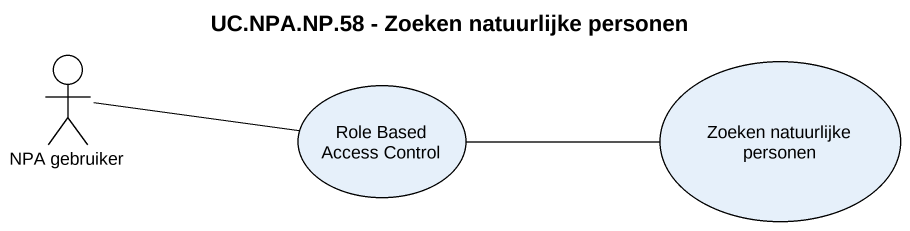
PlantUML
@startuml
title UC.NPA.NP.58 - Zoeken natuurlijke personen
actor "NPA gebruiker" as NPA_gebruiker
usecase "Role Based Access Control" as Role_Based_Access_Control
usecase "Zoeken natuurlijke personen" as Zoeken_natuurlijke_personen
NPA_gebruiker -right- Role_Based_Access_Control
Role_Based_Access_Control -right- Zoeken_natuurlijke_personen
@enduml
